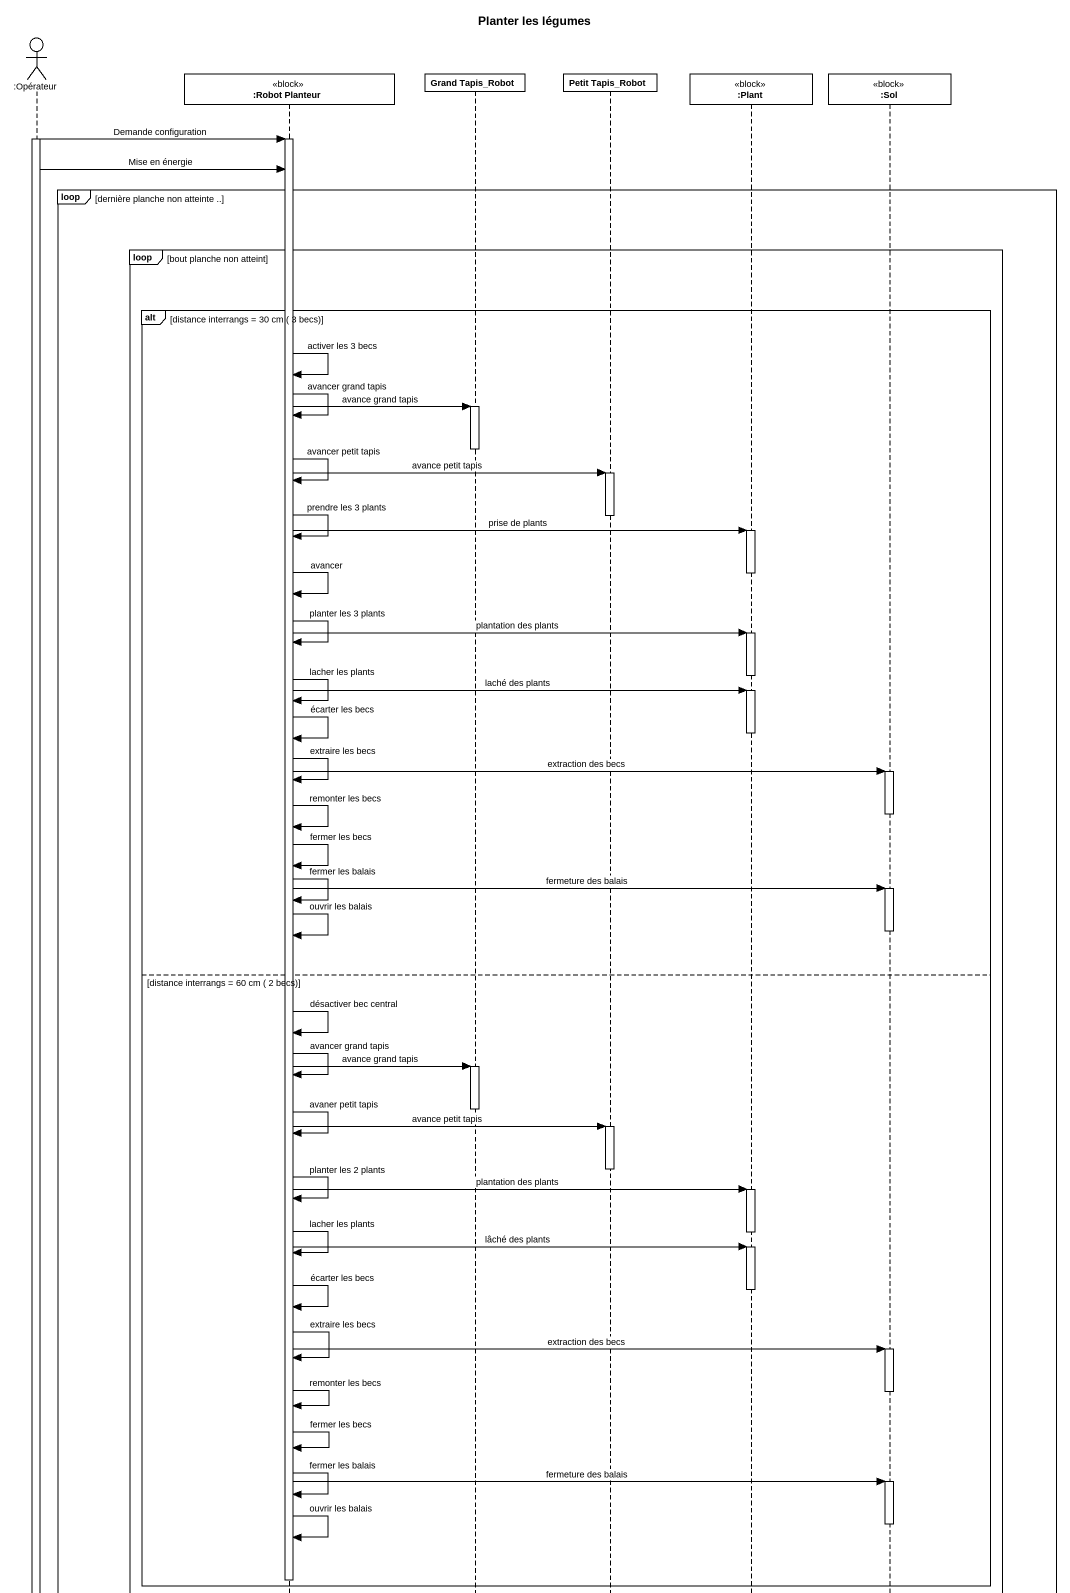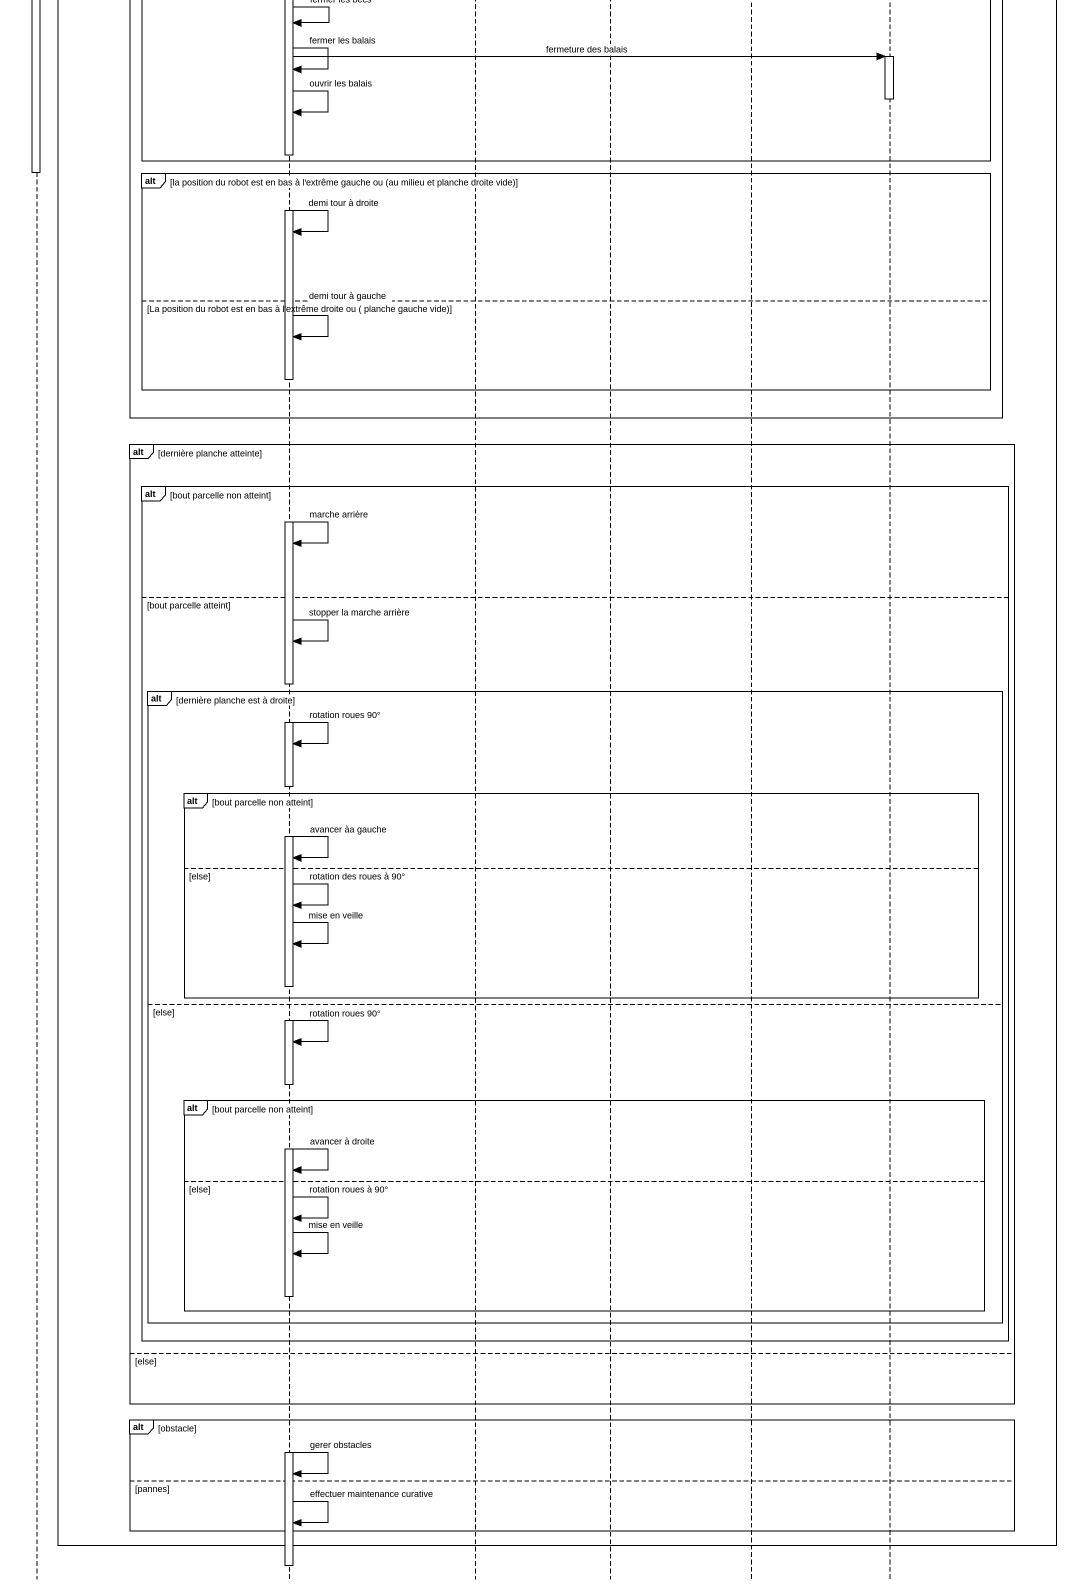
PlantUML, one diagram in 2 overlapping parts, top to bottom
@startuml
title Planter les légumes
hide footbox
actor ":Opérateur" as Opérateur
participant ":Robot Planteur" as Robot_Planteur <<block>>
participant "Grand Tapis_Robot" as Grand_Tapis_Robot
participant "Petit Tapis_Robot" as Petit_Tapis_Robot
participant ":Plant" as Plant <<block>>
participant ":Sol" as Sol <<block>>

activate Opérateur
Opérateur -> Robot_Planteur : Demande configuration
activate Robot_Planteur
Opérateur -> Robot_Planteur : Mise en énergie
loop dernière planche non atteinte ..
  loop bout planche non atteint
    alt distance interrangs = 30 cm ( 3 becs)
      Robot_Planteur -> Robot_Planteur : activer les 3 becs
      Robot_Planteur -> Grand_Tapis_Robot : avance grand tapis
      activate Grand_Tapis_Robot
      Robot_Planteur -> Robot_Planteur : avancer grand tapis
      deactivate Grand_Tapis_Robot
      Robot_Planteur -> Petit_Tapis_Robot : avance petit tapis
      activate Petit_Tapis_Robot
      Robot_Planteur -> Robot_Planteur : avancer petit tapis
      deactivate Petit_Tapis_Robot
      Robot_Planteur -> Plant : prise de plants
      activate Plant
      Robot_Planteur -> Robot_Planteur : prendre les 3 plants
      deactivate Plant
      Robot_Planteur -> Robot_Planteur : avancer
      Robot_Planteur -> Plant : plantation des plants
      activate Plant
      Robot_Planteur -> Robot_Planteur : planter les 3 plants
      deactivate Plant
      Robot_Planteur -> Plant : laché des plants
      activate Plant
      Robot_Planteur -> Robot_Planteur : lacher les plants
      deactivate Plant
      Robot_Planteur -> Robot_Planteur : écarter les becs
      Robot_Planteur -> Sol : extraction des becs
      activate Sol
      Robot_Planteur -> Robot_Planteur : extraire les becs
      deactivate Sol
      Robot_Planteur -> Robot_Planteur : remonter les becs
      Robot_Planteur -> Robot_Planteur : fermer les becs
      Robot_Planteur -> Sol : fermeture des balais
      activate Sol
      Robot_Planteur -> Robot_Planteur : fermer les balais
      deactivate Sol
      Robot_Planteur -> Robot_Planteur : ouvrir les balais
    else distance interrangs = 60 cm ( 2 becs)
      Robot_Planteur -> Robot_Planteur : désactiver bec central
      Robot_Planteur -> Grand_Tapis_Robot : avance grand tapis
      activate Grand_Tapis_Robot
      Robot_Planteur -> Robot_Planteur : avancer grand tapis
      deactivate Grand_Tapis_Robot
      Robot_Planteur -> Petit_Tapis_Robot : avance petit tapis
      activate Petit_Tapis_Robot
      Robot_Planteur -> Robot_Planteur : avaner petit tapis
      deactivate Petit_Tapis_Robot
      Robot_Planteur -> Plant : plantation des plants
      activate Plant
      Robot_Planteur -> Robot_Planteur : planter les 2 plants
      deactivate Plant
      Robot_Planteur -> Plant : lâché des plants
      activate Plant
      Robot_Planteur -> Robot_Planteur : lacher les plants
      deactivate Plant
      Robot_Planteur -> Robot_Planteur : écarter les becs
      Robot_Planteur -> Sol : extraction des becs
      activate Sol
      Robot_Planteur -> Robot_Planteur : extraire les becs
      deactivate Sol
      Robot_Planteur -> Robot_Planteur : remonter les becs
      Robot_Planteur -> Robot_Planteur : fermer les becs
      Robot_Planteur -> Sol : fermeture des balais
      activate Sol
      Robot_Planteur -> Robot_Planteur : fermer les balais
      deactivate Sol
      Robot_Planteur -> Robot_Planteur : ouvrir les balais
    end
    deactivate Opérateur
    alt la position du robot est en bas à l'extrême gauche ou (au milieu et planche droite vide)
      Robot_Planteur -> Robot_Planteur : demi tour à droite
    else La position du robot est en bas à l'extrême droite ou ( planche gauche vide)
      Robot_Planteur -> Robot_Planteur : demi tour à gauche
    end
  end
  alt dernière planche atteinte
    alt bout parcelle non atteint
      Robot_Planteur -> Robot_Planteur : marche arrière
    else bout parcelle atteint
      Robot_Planteur -> Robot_Planteur : stopper la marche arrière
      alt dernière planche est à droite
        Robot_Planteur -> Robot_Planteur : rotation roues 90°
        alt bout parcelle non atteint
          Robot_Planteur -> Robot_Planteur : avancer àa gauche
        else else
          Robot_Planteur -> Robot_Planteur : rotation des roues à 90°
          Robot_Planteur -> Robot_Planteur : mise en veille
        end
      else else
        Robot_Planteur -> Robot_Planteur : rotation roues 90°
        alt bout parcelle non atteint
          Robot_Planteur -> Robot_Planteur : avancer à droite
        else else
          Robot_Planteur -> Robot_Planteur : rotation roues à 90°
          Robot_Planteur -> Robot_Planteur : mise en veille
        end
      end
    end
  else else
  end
  alt obstacle
    Robot_Planteur -> Robot_Planteur : gerer obstacles
  else pannes
    Robot_Planteur -> Robot_Planteur : effectuer maintenance curative
  end
end
deactivate Robot_Planteur
@enduml
